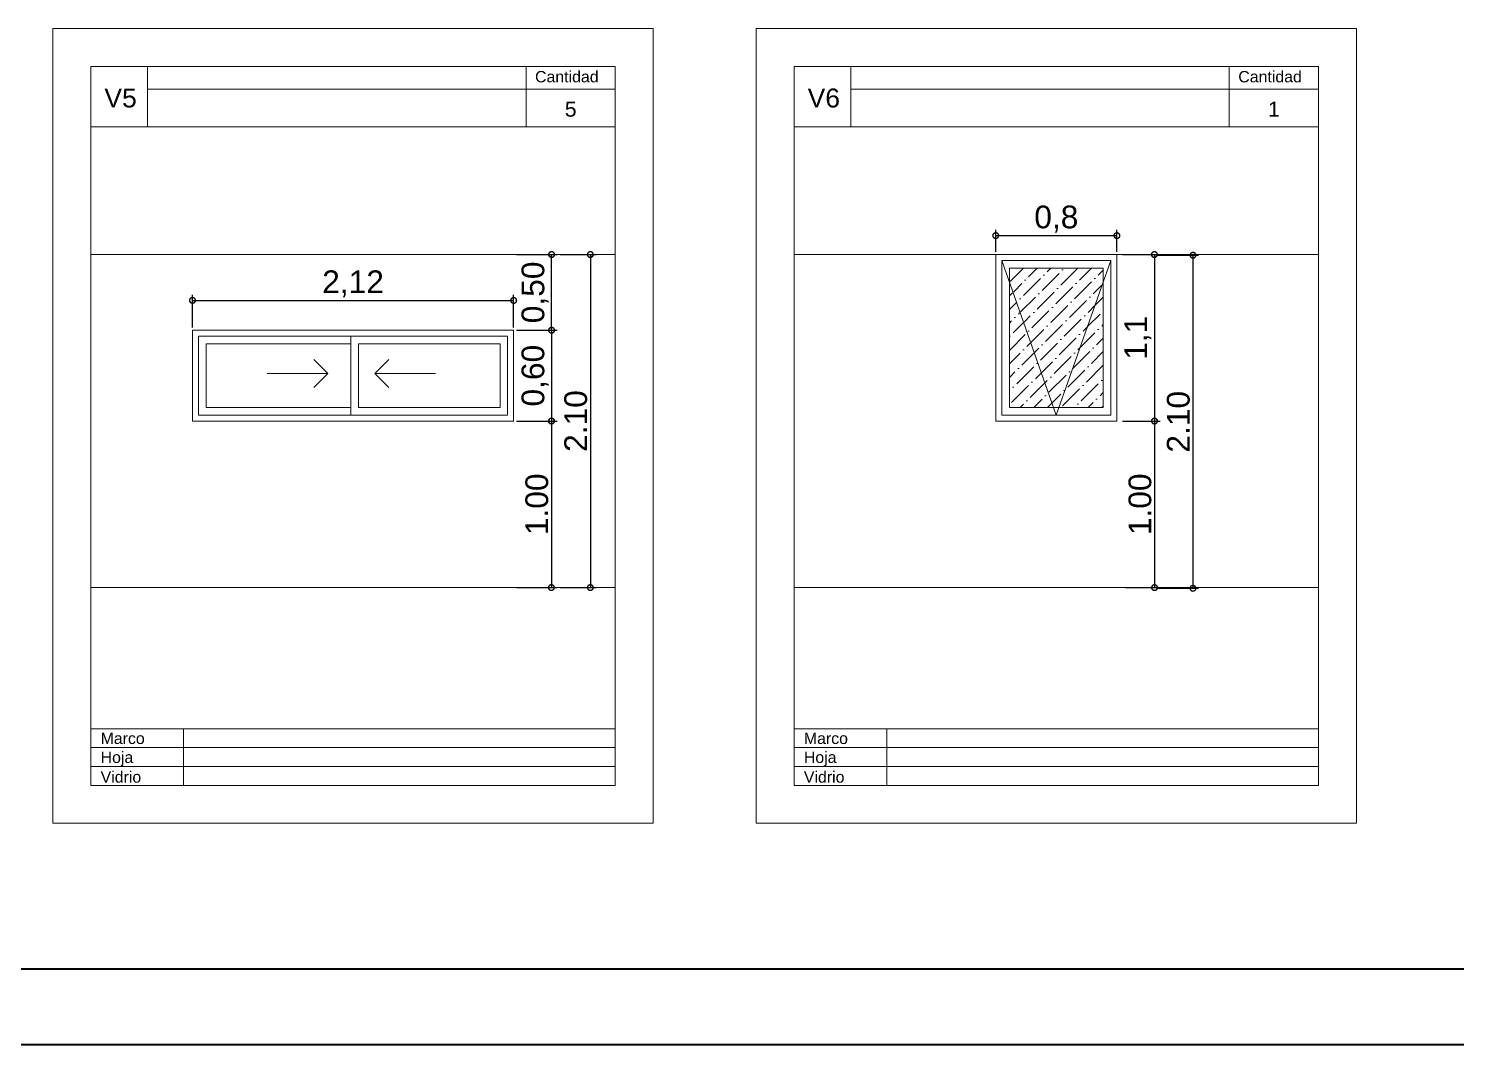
# Model space of a CAD drawing. Header units: millimetres. Extents: x 110427 to 125914, y 76277 to 76441.
# Drawn here: x 114048.16 to 114057.59, y 76291.86 to 76298.57 of the extents above; entities that cross this region are included whole.
import ezdxf

# ---------------------------------------------------------------- set-up
doc = ezdxf.new("R2010")
doc.units = ezdxf.units.MM
for name, pattern in [('ACAD_ISO03W100', [30, 12, -18]), ('ACAD_ISO05W100', [33, 24, -3, 0, -3, 0, -3]), ('JIS_02_0.7', [1.35, 0.75, -0.6]), ('TransientTextAxis', [0.3, 0.2, -0.1, 0, 0])]:
    doc.linetypes.add(name, pattern=pattern)
for name, color, linetype, lineweight in [('0.30', 1, 'Continuous', 30), ('06_CIVIL VISTAS GRUESA', 244, 'Continuous', 13), ('08_CIVIL VISTAS FINO', 251, 'Continuous', 5), ('09_CIVIL PROYECCIONES', 230, 'JIS_02_0.7', 5), ('13_COTAS', 8, 'Continuous', 9), ('Punteada', 4, 'ACAD_ISO05W100', 5), ('texto', 170, 'Continuous', 5)]:
    doc.layers.add(name, color=color, linetype=linetype, lineweight=lineweight)
doc.styles.add('A', font='arial.ttf')
doc.styles.get("Standard").update_dxf_attribs({"font": 'arial.ttf'})
doc.styles.add('Swis721 BT', font='swiss.ttf')
doc.dimstyles.new('ISO-23', dxfattribs={"dimscale": 0.03, "dimtxt": 5, "dimasz": 2.5, "dimexe": 1.25, "dimexo": 0.625, "dimtad": 1, "dimtxsty": 'Swis721 BT', "dimblk": 'DOTSMALL', "dimcen": 2.5, "dimclrt": 150, "dimadec": 0, "dimazin": 0, "dimtfac": 1, "dimtmove": 0, "dimatfit": 3, "dimfxl": 0, "dimarcsym": 0})
pattern_1 = [(45, (113489.97058, 75826.07221), (0.0336759605, 0.1234785217), [0.15875, -0.03175, 0, -0.03175])]

# ---------------------------------------------------------------- blocks, each defined once
blk = doc.blocks.new('planilla simple')
at = {"layer": '06_CIVIL VISTAS GRUESA'}
for p, q in [((2743499.9, 218871.1), (2739537.4, 218871.1)), ((2739537.4, 218871.1), (2739537.4, 213621.1)), ((2739537.4, 218871.1), (2739537.4, 218496.1)), ((2743499.9, 218871.1), (2743499.9, 213621.1)), ((2743249.9, 218621.1), (2739787.4, 218621.1)), ((2739787.4, 218621.1), (2739787.4, 218221.1)), ((2739787.4, 218621.1), (2743249.9, 218621.1)), ((2740162.4, 218596.1), (2740162.4, 218621.1)), ((2740162.4, 218221.1), (2740162.4, 218596.1)), ((2743249.9, 218621.1), (2743249.9, 213871.1)), ((2740162.4, 218471.1), (2741353.5, 218471.1)), ((2740162.4, 218471.1), (2740162.4, 218346.1)), ((2741353.5, 218471.1), (2741907.9, 218471.1)), ((2742473.2, 218471.1), (2741907.9, 218471.1)), ((2742473.2, 218471.1), (2743092.3, 218471.1)), ((2743092.3, 218471.1), (2743249.9, 218471.1)), ((2739787.4, 218221.1), (2740162.4, 218221.1)), ((2739787.4, 218221.1), (2739787.4, 213871.1)), ((2740162.4, 218221.1), (2743249.9, 218221.1)), ((2741907.9, 218221.1), (2741907.9, 218221.1)), ((2739787.4, 213871.1), (2739787.4, 215121.1)), ((2739787.4, 214246.1), (2743249.9, 214246.1)), ((2740399.9, 214246.1), (2740399.9, 213871.1)), ((2739787.4, 214121.1), (2743249.9, 214121.1)), ((2739787.4, 213996.1), (2743249.9, 213996.1)), ((2739787.4, 213871.1), (2743249.9, 213871.1)), ((2739787.4, 213871.1), (2743249.9, 213871.1)), ((2739537.4, 213621.1), (2743499.9, 213621.1))]:
    blk.add_line(p, q, dxfattribs=at)
blk = doc.blocks.new('planilla simple2')
at = {"layer": '06_CIVIL VISTAS GRUESA'}
blk.add_line((2737480.4, 217737.6), (2737480.4, 217337.6), dxfattribs=at)
at = {"layer": '13_COTAS'}
blk.add_blockref('planilla simple', (-5180.2, -883.5), dxfattribs=at)
blk = doc.blocks.new('_DotSmall')
at = {"color": 0, "linetype": 'ByBlock', "const_width": 0.5}
blk.add_lwpolyline([(-0.0625, 0, 1), (0.0625, 0, 1)], format="xyb", close=True, dxfattribs=at)
blk = doc.blocks.new('*D160')
at = {"layer": '13_COTAS', "color": 0, "lineweight": -2}
for p, q in [((114051.3808, 76297.0764), (114051.6499, 76297.0764)), ((114051.6124, 76296.5764), (114051.6124, 76297.0764)), ((114051.3808, 76296.5764), (114051.6499, 76296.5764))]:
    blk.add_line(p, q, dxfattribs=at)
at = {"layer": 'Defpoints', "color": 0}
for p in [(114051.362, 76297.0764), (114051.6124, 76297.0764), (114051.362, 76296.5764)]:
    blk.add_point(p, dxfattribs=at)
at = {"layer": '13_COTAS', "color": 0, "lineweight": -2, "xscale": 0.075, "yscale": 0.075, "zscale": 0.075}
for p, rotation in [((114051.6124, 76297.0764), 90), ((114051.6124, 76296.5764), 270)]:
    blk.add_blockref('_DotSmall', p, dxfattribs=dict(at, rotation=rotation))
at = {"layer": '13_COTAS', "color": 150, "insert": (114051.5032, 76296.8264), "char_height": 0.15, "attachment_point": 5, "rotation": 90, "style": 'Swis721 BT'}
blk.add_mtext('0,50', dxfattribs=at)
blk = doc.blocks.new('*D161')
at = {"layer": '13_COTAS', "color": 0, "lineweight": -2}
for p, q in [((114051.3808, 76296.5764), (114051.6499, 76296.5764)), ((114051.6124, 76296.5764), (114051.6124, 76295.9764)), ((114051.3808, 76295.9764), (114051.6499, 76295.9764))]:
    blk.add_line(p, q, dxfattribs=at)
at = {"layer": 'Defpoints', "color": 0}
for p in [(114051.362, 76296.5764), (114051.362, 76295.9764), (114051.6124, 76295.9764)]:
    blk.add_point(p, dxfattribs=at)
at = {"layer": '13_COTAS', "color": 0, "lineweight": -2, "xscale": 0.075, "yscale": 0.075, "zscale": 0.075}
for p, rotation in [((114051.6124, 76296.5764), 90), ((114051.6124, 76295.9764), 270)]:
    blk.add_blockref('_DotSmall', p, dxfattribs=dict(at, rotation=rotation))
at = {"layer": '13_COTAS', "color": 150, "insert": (114051.5032, 76296.2764), "char_height": 0.15, "attachment_point": 5, "rotation": 90, "style": 'Swis721 BT'}
blk.add_mtext('0,60', dxfattribs=at)
blk = doc.blocks.new('*D162')
at = {"layer": '13_COTAS', "color": 0, "lineweight": -2}
for p, q in [((114051.3808, 76295.9764), (114051.6488, 76295.9764)), ((114051.6113, 76295.9764), (114051.6113, 76294.8764)), ((114051.3808, 76294.8764), (114051.6488, 76294.8764))]:
    blk.add_line(p, q, dxfattribs=at)
at = {"layer": 'Defpoints', "color": 0}
for p in [(114051.362, 76295.9764), (114051.362, 76294.8764), (114051.6113, 76294.8764)]:
    blk.add_point(p, dxfattribs=at)
at = {"layer": '13_COTAS', "color": 0, "lineweight": -2, "xscale": 0.075, "yscale": 0.075, "zscale": 0.075}
for p, rotation in [((114051.6113, 76295.9764), 90), ((114051.6113, 76294.8764), 270)]:
    blk.add_blockref('_DotSmall', p, dxfattribs=dict(at, rotation=rotation))
at = {"layer": '13_COTAS', "color": 150, "insert": (114051.5155, 76295.4264), "char_height": 0.15, "attachment_point": 5, "rotation": 90, "style": 'Swis721 BT'}
blk.add_mtext('1.00', dxfattribs=at)
blk = doc.blocks.new('*D72')
at = {"layer": '13_COTAS', "color": 0, "lineweight": -2}
for p, q in [((114051.6686, 76297.0764), (114051.9059, 76297.0764)), ((114051.8684, 76297.0764), (114051.8684, 76294.8764)), ((114051.6686, 76294.8764), (114051.9059, 76294.8764))]:
    blk.add_line(p, q, dxfattribs=at)
at = {"layer": 'Defpoints', "color": 0}
for p in [(114051.6499, 76297.0764), (114051.6499, 76294.8764), (114051.8684, 76294.8764)]:
    blk.add_point(p, dxfattribs=at)
at = {"layer": '13_COTAS', "color": 0, "lineweight": -2, "xscale": 0.075, "yscale": 0.075, "zscale": 0.075}
for p, rotation in [((114051.8684, 76297.0764), 90), ((114051.8684, 76294.8764), 270)]:
    blk.add_blockref('_DotSmall', p, dxfattribs=dict(at, rotation=rotation))
at = {"layer": '13_COTAS', "color": 150, "insert": (114051.7725, 76295.9764), "char_height": 0.15, "attachment_point": 5, "rotation": 90, "style": 'Swis721 BT'}
blk.add_mtext('2.10', dxfattribs=at)
blk = doc.blocks.new('*D163')
at = {"layer": '13_COTAS', "color": 0, "lineweight": -2}
for p, q in [((114049.242, 76296.5951), (114049.242, 76296.8109)), ((114049.242, 76296.7734), (114051.362, 76296.7734)), ((114051.362, 76296.5951), (114051.362, 76296.8109))]:
    blk.add_line(p, q, dxfattribs=at)
at = {"layer": 'Defpoints', "color": 0}
for p in [(114051.362, 76296.7734), (114049.242, 76296.5764), (114051.362, 76296.5764)]:
    blk.add_point(p, dxfattribs=at)
at = {"layer": '13_COTAS', "color": 0, "lineweight": -2, "xscale": 0.075, "yscale": 0.075, "zscale": 0.075, "rotation": 180}
blk.add_blockref('_DotSmall', (114049.242, 76296.7734), dxfattribs=at)
at = {"layer": '13_COTAS', "color": 0, "lineweight": -2, "xscale": 0.075, "yscale": 0.075, "zscale": 0.075}
blk.add_blockref('_DotSmall', (114051.362, 76296.7734), dxfattribs=at)
at = {"layer": '13_COTAS', "color": 150, "insert": (114050.302, 76296.8826), "char_height": 0.15, "attachment_point": 5, "style": 'Swis721 BT'}
blk.add_mtext('2,12', dxfattribs=at)
blk = doc.blocks.new('marco a3')
at = {"layer": '0.30', "color": 18, "lineweight": 40}
for p, q in [((-75.1175, 46.1735), (-60.6879, 46.1735)), ((-76.055, 45.7985), (-60.305, 45.7985))]:
    blk.add_line(p, q, dxfattribs=at)
blk = doc.blocks.new('*D792')
at = {"layer": '13_COTAS', "color": 0, "lineweight": -2}
for p, q in [((114054.5445, 76297.0951), (114054.5445, 76297.239)), ((114054.5445, 76297.2015), (114055.3445, 76297.2015)), ((114055.3445, 76297.0951), (114055.3445, 76297.239))]:
    blk.add_line(p, q, dxfattribs=at)
at = {"layer": 'Defpoints', "color": 0}
for p in [(114055.3445, 76297.2015), (114054.5445, 76297.0764), (114055.3445, 76297.0764)]:
    blk.add_point(p, dxfattribs=at)
at = {"layer": '13_COTAS', "color": 0, "lineweight": -2, "xscale": 0.075, "yscale": 0.075, "zscale": 0.075, "rotation": 180}
blk.add_blockref('_DotSmall', (114054.5445, 76297.2015), dxfattribs=at)
at = {"layer": '13_COTAS', "color": 0, "lineweight": -2, "xscale": 0.075, "yscale": 0.075, "zscale": 0.075}
blk.add_blockref('_DotSmall', (114055.3445, 76297.2015), dxfattribs=at)
at = {"layer": '13_COTAS', "color": 150, "insert": (114054.9445, 76297.3107), "char_height": 0.15, "attachment_point": 5, "style": 'Swis721 BT'}
blk.add_mtext('0,8', dxfattribs=at)
blk = doc.blocks.new('*D793')
at = {"layer": '13_COTAS', "color": 0, "lineweight": -2}
for p, q in [((114055.3818, 76297.0764), (114055.6295, 76297.0764)), ((114055.592, 76297.0764), (114055.592, 76295.9764)), ((114055.3818, 76295.9764), (114055.6295, 76295.9764))]:
    blk.add_line(p, q, dxfattribs=at)
at = {"layer": 'Defpoints', "color": 0}
for p in [(114055.3631, 76297.0764), (114055.3631, 76295.9764), (114055.592, 76295.9764)]:
    blk.add_point(p, dxfattribs=at)
at = {"layer": '13_COTAS', "color": 0, "lineweight": -2, "xscale": 0.075, "yscale": 0.075, "zscale": 0.075}
for p, rotation in [((114055.592, 76297.0764), 90), ((114055.592, 76295.9764), 270)]:
    blk.add_blockref('_DotSmall', p, dxfattribs=dict(at, rotation=rotation))
at = {"layer": '13_COTAS', "color": 150, "insert": (114055.4828, 76296.5264), "char_height": 0.15, "attachment_point": 5, "rotation": 90, "style": 'Swis721 BT'}
blk.add_mtext('1,1', dxfattribs=at)
blk = doc.blocks.new('*D794')
at = {"layer": '13_COTAS', "color": 0, "lineweight": -2}
for p, q in [((114055.4006, 76295.9764), (114055.6304, 76295.9764)), ((114055.5929, 76295.9764), (114055.5929, 76294.8764)), ((114055.4006, 76294.8764), (114055.6304, 76294.8764))]:
    blk.add_line(p, q, dxfattribs=at)
at = {"layer": 'Defpoints', "color": 0}
for p in [(114055.3818, 76295.9764), (114055.3818, 76294.8764), (114055.5929, 76294.8764)]:
    blk.add_point(p, dxfattribs=at)
at = {"layer": '13_COTAS', "color": 0, "lineweight": -2, "xscale": 0.075, "yscale": 0.075, "zscale": 0.075}
for p, rotation in [((114055.5929, 76295.9764), 90), ((114055.5929, 76294.8764), 270)]:
    blk.add_blockref('_DotSmall', p, dxfattribs=dict(at, rotation=rotation))
at = {"layer": '13_COTAS', "color": 150, "insert": (114055.4971, 76295.4264), "char_height": 0.15, "attachment_point": 5, "rotation": 90, "style": 'Swis721 BT'}
blk.add_mtext('1.00', dxfattribs=at)
blk = doc.blocks.new('*D795')
at = {"layer": '13_COTAS', "color": 0, "lineweight": -2}
for p, q in [((114055.6111, 76297.0717), (114055.8839, 76297.0717)), ((114055.8464, 76297.0717), (114055.8464, 76294.8717)), ((114055.6116, 76294.8717), (114055.8839, 76294.8717))]:
    blk.add_line(p, q, dxfattribs=at)
at = {"layer": 'Defpoints', "color": 0}
for p in [(114055.5924, 76297.0717), (114055.5929, 76294.8717), (114055.8464, 76294.8717)]:
    blk.add_point(p, dxfattribs=at)
at = {"layer": '13_COTAS', "color": 0, "lineweight": -2, "xscale": 0.075, "yscale": 0.075, "zscale": 0.075}
for p, rotation in [((114055.8464, 76297.0717), 90), ((114055.8464, 76294.8717), 270)]:
    blk.add_blockref('_DotSmall', p, dxfattribs=dict(at, rotation=rotation))
at = {"layer": '13_COTAS', "color": 150, "insert": (114055.7506, 76295.9717), "char_height": 0.15, "attachment_point": 5, "rotation": 90, "style": 'Swis721 BT'}
blk.add_mtext('2.10', dxfattribs=at)

msp = doc.modelspace()

# ---------------------------------------------------------------- hatches: boundary and pattern name
at = {"layer": '13_COTAS'}
h = msp.add_hatch(dxfattribs=at)
h.set_pattern_fill('ANSI36', color=256, scale=0.02)
h.set_pattern_definition(pattern_1)
h.paths.add_polyline_path([(114055.2545, 76296.9016), (114055.2545, 76296.9864), (114054.6345, 76296.9864), (114054.6345, 76296.8812), (114054.924, 76296.0664), (114054.9651, 76296.0664)])
h.paths.add_polyline_path([(114054.6345, 76296.9146), (114054.6345, 76296.0664), (114054.924, 76296.0664)])
h = msp.add_hatch(dxfattribs=at)
h.set_pattern_fill('ANSI36', color=256, scale=0.02)
h.set_pattern_definition(pattern_1)
h.paths.add_polyline_path([(114055.2545, 76296.8947), (114054.9622, 76296.0664), (114055.2545, 76296.0664)])

# ---------------------------------------------------------------- linework, layer by layer
at = {"layer": '08_CIVIL VISTAS FINO'}
for p, q in [((114050.1351, 76296.2905), (114050.0431, 76296.3824)), ((114050.4463, 76296.2905), (114050.5382, 76296.3824)), ((114049.7351, 76296.2905), (114050.1351, 76296.2905)), ((114050.1351, 76296.2905), (114050.0431, 76296.1985)), ((114050.8463, 76296.2905), (114050.4463, 76296.2905)), ((114050.4463, 76296.2905), (114050.5382, 76296.1985))]:
    msp.add_line(p, q, dxfattribs=at)
at = {"layer": '09_CIVIL PROYECCIONES', "color": 80, "linetype": 'ByBlock', "ltscale": 2}
for p, q in [((114054.5445, 76297.0764), (114054.5445, 76295.9764)), ((114054.5445, 76297.0764), (114055.3445, 76297.0764)), ((114055.3045, 76297.0364), (114054.5845, 76297.0364)), ((114054.5845, 76297.0364), (114054.5845, 76296.0164)), ((114055.3045, 76297.0364), (114055.3045, 76296.0164)), ((114055.3445, 76297.0764), (114055.3445, 76295.9764)), ((114055.2545, 76296.9864), (114054.6345, 76296.9864)), ((114054.6345, 76296.9864), (114054.6345, 76296.0664)), ((114055.2545, 76296.9864), (114055.2545, 76296.0664)), ((114049.242, 76296.5764), (114049.242, 76295.9764)), ((114051.362, 76296.5764), (114049.242, 76296.5764)), ((114049.282, 76296.5364), (114051.322, 76296.5364)), ((114049.282, 76296.5364), (114049.282, 76296.0164)), ((114050.287, 76296.0164), (114050.287, 76296.5364)), ((114051.322, 76296.5364), (114051.322, 76296.0164)), ((114051.362, 76296.5764), (114051.362, 76295.9764)), ((114049.332, 76296.4864), (114050.287, 76296.4864)), ((114049.332, 76296.4864), (114049.332, 76296.0664)), ((114050.337, 76296.4864), (114051.272, 76296.4864)), ((114050.337, 76296.0664), (114050.337, 76296.4864)), ((114051.272, 76296.4864), (114051.272, 76296.0664)), ((114049.332, 76296.0664), (114050.287, 76296.0664)), ((114050.337, 76296.0664), (114051.272, 76296.0664)), ((114055.2545, 76296.0664), (114054.6345, 76296.0664)), ((114049.242, 76295.9764), (114051.362, 76295.9764)), ((114049.282, 76296.0164), (114051.322, 76296.0164)), ((114054.5445, 76295.9764), (114055.3445, 76295.9764)), ((114055.3045, 76296.0164), (114054.5845, 76296.0164))]:
    msp.add_line(p, q, dxfattribs=at)
at = {"layer": 'Punteada', "linetype": 'ACAD_ISO03W100', "ltscale": 10}
for p, q in [((114048.5708, 76297.0764), (114052.0333, 76297.0764)), ((114053.2133, 76297.0764), (114056.6758, 76297.0764)), ((114048.5708, 76294.8764), (114052.0333, 76294.8764)), ((114053.2133, 76294.8764), (114056.6758, 76294.8764))]:
    msp.add_line(p, q, dxfattribs=at)
at = {"layer": 'Punteada', "linetype": 'TransientTextAxis', "ltscale": 500}
for p, q in [((114054.5845, 76297.0364), (114054.9445, 76296.0164)), ((114054.9445, 76296.0164), (114055.3045, 76297.0364))]:
    msp.add_line(p, q, dxfattribs=at)

# ---------------------------------------------------------------- block references
at = {"layer": '0.30', "xscale": 1.333333333333327, "yscale": 1.333333333333327, "zscale": 1.333333333333327}
msp.add_blockref('marco a3', (114143.1549, 76230.7938), dxfattribs=at)
at = {"layer": '13_COTAS', "xscale": 0.001000000000000194, "yscale": 0.001000000000000194, "zscale": 0.001000000000000194}
for p in [(111313.9635, 76080.5817), (111318.606, 76080.5817)]:
    msp.add_blockref('planilla simple2', p, dxfattribs=at)

# ---------------------------------------------------------------- texts
at = {"layer": 'texto', "attachment_point": 1}
for s, width, heights, insert, char_height in [('{\\fArial|b0|i0|c0|p34;Cantidad}', 3.338144, [0], (114051.5034, 76298.2888), 0.075), ('{\\fArial|b0|i0|c0|p34;Cantidad}', 3.338144, [0], (114056.1459, 76298.2888), 0.075), ('V5', 1.5, [0], (114048.6605, 76298.173), 0.125), ('V6', 1.5, [0], (114053.303, 76298.173), 0.125), ('5', 200, [0.0529], (114051.6999, 76298.0871), 0.1), ('1', 200, [0.0529], (114056.3424, 76298.0871), 0.1), ('{\\fArial|b0|i0|c0|p34;Marco}', 13.85, [0], (114048.6355, 76293.918), 0.075), ('{\\fArial|b0|i0|c0|p34;Marco}', 13.85, [0], (114053.278, 76293.918), 0.075)]:
    msp.add_mtext_dynamic_manual_height_columns(s, width=width, gutter_width=12.5, heights=heights, dxfattribs=dict(at, insert=insert, char_height=char_height))
at = {"layer": 'texto', "char_height": 0.075, "attachment_point": 1, "style": 'A'}
for s, insert in [('Hoja', (114048.6355, 76293.793)), ('Hoja', (114053.278, 76293.793)), ('Vidrio', (114048.6355, 76293.6628)), ('Vidrio', (114053.278, 76293.6628))]:
    msp.add_mtext_dynamic_manual_height_columns(s, width=13.85, gutter_width=12.5, heights=[0], dxfattribs=dict(at, insert=insert))

# ---------------------------------------------------------------- dimensions: what is measured, and where the dimension line sits
at = {"layer": '13_COTAS'}
dim = msp.add_linear_dim(base=(114055.3445, 76297.2015), p1=(114054.5445, 76297.0764), p2=(114055.3445, 76297.0764), dimstyle='ISO-23', dxfattribs=at)
dim.commit()
dim.dimension.update_dxf_attribs({"geometry": '*D792', "text_midpoint": (114054.9445, 76297.3107)})
for p1, p2, distance, text, picture, middle in [((114051.362, 76296.5764), (114051.362, 76297.0764), -0.2503, '<>0', '*D160', (114051.5032, 76296.8264)), ((114051.6499, 76297.0764), (114051.6499, 76294.8764), 0.2185, '2.10', '*D72', (114051.7725, 76295.9764)), ((114051.362, 76296.5764), (114051.362, 76295.9764), 0.2503, '<>0', '*D161', (114051.5032, 76296.2764)), ((114051.362, 76295.9764), (114051.362, 76294.8764), 0.2493, '1.00', '*D162', (114051.5155, 76295.4264))]:
    dim = msp.add_aligned_dim(p1=p1, p2=p2, distance=distance, text=text, dimstyle='ISO-23', dxfattribs=at)
    dim.commit()
    dim.dimension.update_dxf_attribs({"geometry": picture, "text_midpoint": middle})
dim = msp.add_linear_dim(base=(114055.592, 76295.9764), p1=(114055.3631, 76297.0764), p2=(114055.3631, 76295.9764), angle=90, dimstyle='ISO-23', dxfattribs=at)
dim.commit()
dim.dimension.update_dxf_attribs({"geometry": '*D793', "text_midpoint": (114055.4828, 76296.5264)})
for base, p1, p2, text, picture, middle in [((114055.8464, 76294.8717), (114055.5924, 76297.0717), (114055.5929, 76294.8717), '2.10', '*D795', (114055.7506, 76295.9717)), ((114055.5929, 76294.8764), (114055.3818, 76295.9764), (114055.3818, 76294.8764), '1.00', '*D794', (114055.4971, 76295.4264))]:
    dim = msp.add_linear_dim(base=base, p1=p1, p2=p2, angle=90, text=text, dimstyle='ISO-23', dxfattribs=at)
    dim.commit()
    dim.dimension.update_dxf_attribs({"geometry": picture, "text_midpoint": middle})
dim = msp.add_aligned_dim(p1=(114049.242, 76296.5764), p2=(114051.362, 76296.5764), distance=0.1971, dimstyle='ISO-23', dxfattribs=at)
dim.commit()
dim.dimension.update_dxf_attribs({"geometry": '*D163', "text_midpoint": (114050.302, 76296.8826)})

doc.saveas('drawing.dxf')
